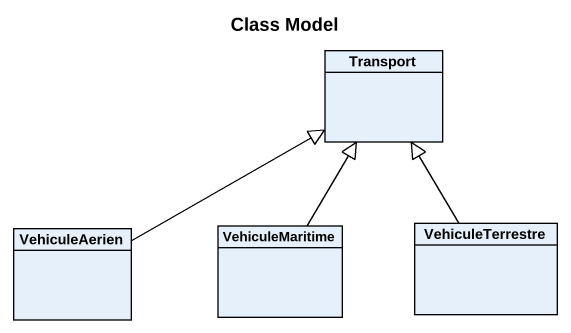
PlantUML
@startuml
title Class Model
hide circle
hide empty members
class Transport
class VehiculeAerien
class VehiculeMaritime
class VehiculeTerrestre
VehiculeAerien -right-|> Transport
VehiculeMaritime -up-|> Transport
VehiculeTerrestre -up-|> Transport
@enduml
